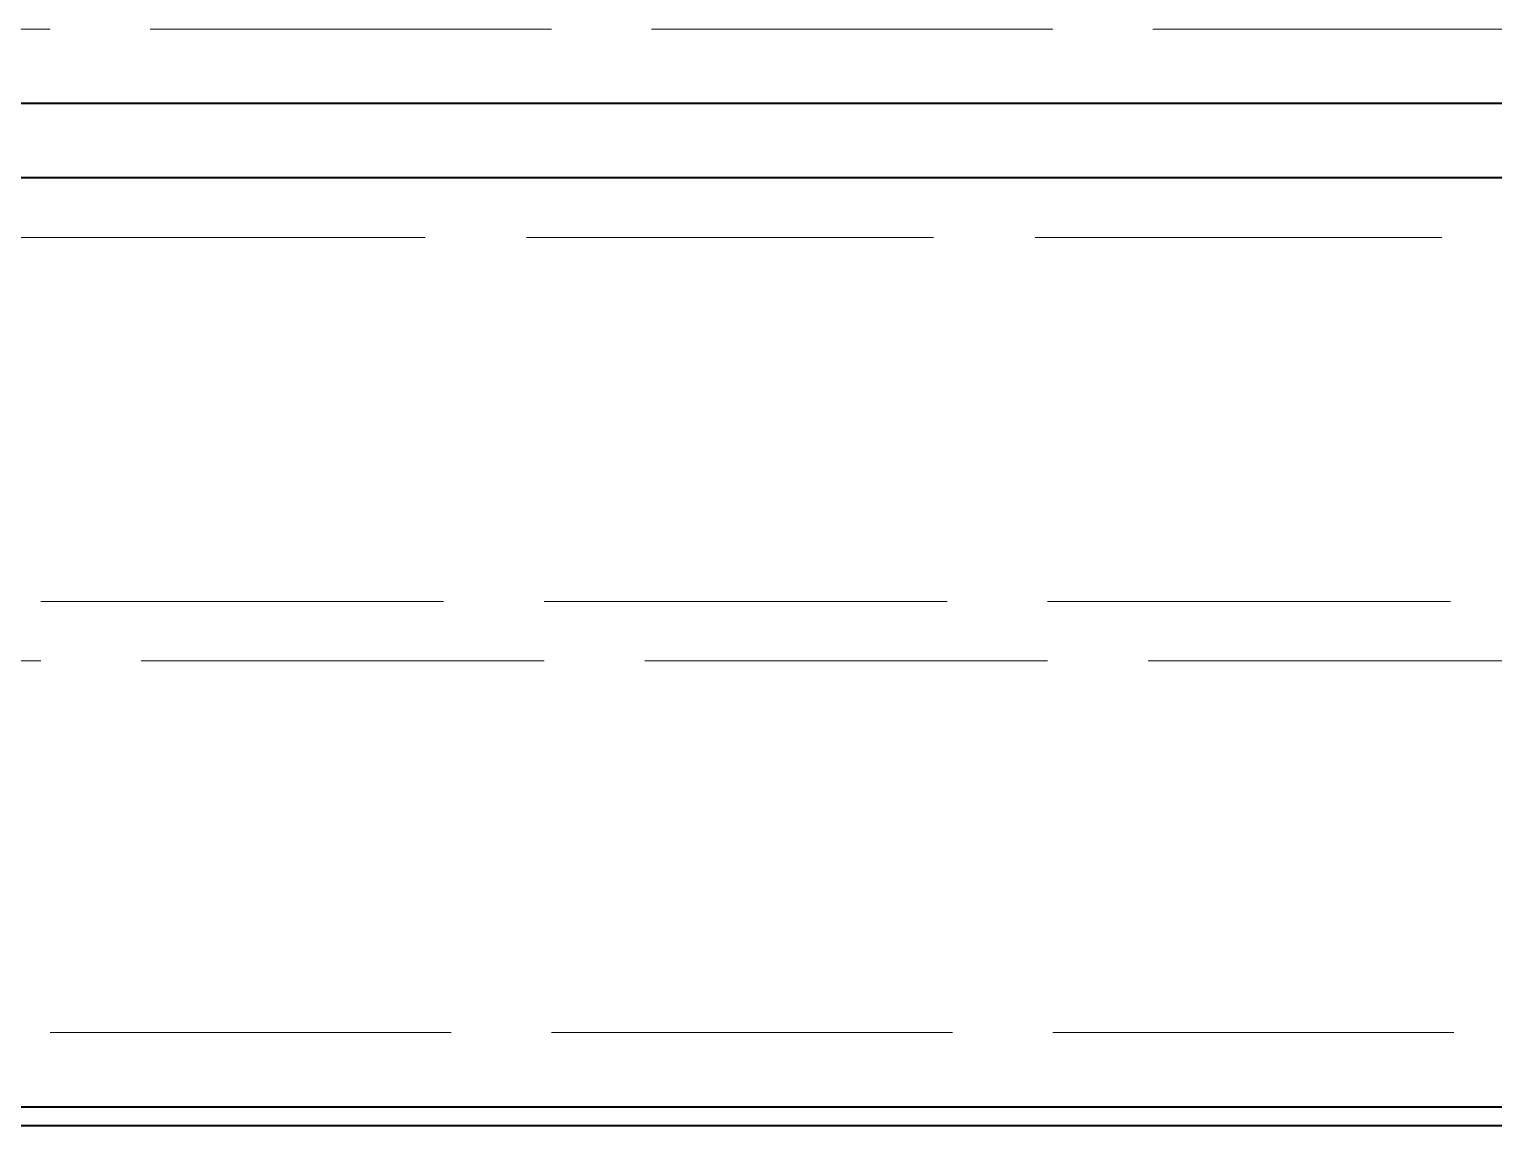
# Model space of a CAD drawing. Header units: millimetres. Extents: x 0 to 5945, y 0 to 4205.
# Drawn here: x 1782.63 to 1822.02, y 2112.45 to 2141.96 of the extents above; entities that cross this region are included whole.
import ezdxf

# ---------------------------------------------------------------- set-up
doc = ezdxf.new("R2010")
doc.units = ezdxf.units.MM
doc.header["$LTSCALE"] = 5
doc.linetypes.add('DASHED', pattern=[0.2067, 0.1654, -0.0413])
doc.layers.add('가려진 것(ISO)', color=2, linetype='DASHED', lineweight=18)
doc.layers.add('가시적인 것(ISO)', color=3, linetype='Continuous', lineweight=40)

msp = doc.modelspace()

# ---------------------------------------------------------------- linework, layer by layer
at = {"layer": '가려진 것(ISO)', "ltscale": 13.050004}
for p, q in [((2106.876, 2141.957), (1580.876, 2141.957)), ((1580.876, 2114.957), (2106.876, 2114.957))]:
    msp.add_line(p, q, dxfattribs=at)
at = {"layer": '가려진 것(ISO)', "ltscale": 13.234077}
msp.add_line((1631.876, 2136.357), (2055.876, 2136.357), dxfattribs=at)
at = {"layer": '가려진 것(ISO)', "ltscale": 13.103877}
for p, q in [((1606.876, 2126.557), (2080.876, 2126.557)), ((2080.876, 2124.957), (1606.876, 2124.957))]:
    msp.add_line(p, q, dxfattribs=at)
at = {"layer": '가려진 것(ISO)', "ltscale": 0.003709}
for p, q in [((1783.387, 2112.457), (1783.387, 2112.447)), ((1783.532, 2112.457), (1783.532, 2112.447)), ((1783.581, 2112.457), (1783.581, 2112.447)), ((1783.661, 2112.457), (1783.661, 2112.447)), ((1783.667, 2112.457), (1783.667, 2112.447)), ((1783.721, 2112.457), (1783.721, 2112.447)), ((1783.796, 2112.457), (1783.796, 2112.447)), ((1783.837, 2112.457), (1783.837, 2112.447)), ((1783.848, 2112.457), (1783.848, 2112.447)), ((1783.85, 2112.457), (1783.85, 2112.447)), ((1783.907, 2112.457), (1783.907, 2112.447)), ((1784.063, 2112.457), (1784.063, 2112.447)), ((1784.099, 2112.457), (1784.099, 2112.447)), ((1784.332, 2112.457), (1784.332, 2112.447)), ((1784.347, 2112.457), (1784.347, 2112.447)), ((1784.451, 2112.457), (1784.451, 2112.447)), ((1784.469, 2112.457), (1784.469, 2112.447)), ((1784.49, 2112.457), (1784.49, 2112.447)), ((1784.627, 2112.457), (1784.627, 2112.447)), ((1784.85, 2112.457), (1784.85, 2112.447)), ((1784.852, 2112.457), (1784.852, 2112.447)), ((1784.865, 2112.457), (1784.865, 2112.447)), ((1785.031, 2112.457), (1785.031, 2112.447)), ((1785.095, 2112.457), (1785.095, 2112.447)), ((1785.098, 2112.457), (1785.098, 2112.447)), ((1785.103, 2112.457), (1785.103, 2112.447)), ((1785.137, 2112.457), (1785.137, 2112.447)), ((1785.217, 2112.457), (1785.217, 2112.447)), ((1785.222, 2112.457), (1785.222, 2112.447)), ((1785.274, 2112.457), (1785.274, 2112.447)), ((1785.277, 2112.457), (1785.277, 2112.447)), ((1785.359, 2112.457), (1785.359, 2112.447)), ((1785.403, 2112.457), (1785.403, 2112.447)), ((1785.406, 2112.457), (1785.406, 2112.447)), ((1785.551, 2112.457), (1785.551, 2112.447)), ((1785.556, 2112.457), (1785.556, 2112.447)), ((1786.017, 2112.457), (1786.017, 2112.447)), ((1786.133, 2112.457), (1786.133, 2112.447)), ((1786.146, 2112.457), (1786.146, 2112.447)), ((1786.206, 2112.457), (1786.206, 2112.447)), ((1786.276, 2112.457), (1786.276, 2112.447)), ((1786.281, 2112.457), (1786.281, 2112.447)), ((1786.322, 2112.457), (1786.322, 2112.447)), ((1786.328, 2112.457), (1786.328, 2112.447)), ((1786.335, 2112.457), (1786.335, 2112.447)), ((1786.408, 2112.457), (1786.408, 2112.447)), ((1786.41, 2112.457), (1786.41, 2112.447)), ((1786.462, 2112.457), (1786.462, 2112.447)), ((1786.465, 2112.457), (1786.465, 2112.447)), ((1786.584, 2112.457), (1786.584, 2112.447)), ((1786.654, 2112.457), (1786.654, 2112.447)), ((1786.677, 2112.457), (1786.677, 2112.447)), ((1786.713, 2112.457), (1786.713, 2112.447)), ((1786.806, 2112.457), (1786.806, 2112.447)), ((1786.946, 2112.457), (1786.946, 2112.447)), ((1786.962, 2112.457), (1786.962, 2112.447)), ((1787.008, 2112.457), (1787.008, 2112.447)), ((1787.078, 2112.457), (1787.078, 2112.447)), ((1787.089, 2112.457), (1787.089, 2112.447)), ((1787.197, 2112.457), (1787.197, 2112.447)), ((1787.215, 2112.457), (1787.215, 2112.447)), ((1787.236, 2112.457), (1787.236, 2112.447)), ((1787.324, 2112.457), (1787.324, 2112.447)), ((1787.34, 2112.457), (1787.34, 2112.447)), ((1787.345, 2112.457), (1787.345, 2112.447)), ((1787.363, 2112.457), (1787.363, 2112.447)), ((1787.371, 2112.457), (1787.371, 2112.447)), ((1787.451, 2112.457), (1787.451, 2112.447)), ((1787.466, 2112.457), (1787.466, 2112.447)), ((1787.479, 2112.457), (1787.479, 2112.447)), ((1787.487, 2112.457), (1787.487, 2112.447)), ((1787.573, 2112.457), (1787.573, 2112.447)), ((1787.586, 2112.457), (1787.586, 2112.447)), ((1787.63, 2112.457), (1787.63, 2112.447)), ((1787.712, 2112.457), (1787.712, 2112.447)), ((1787.715, 2112.457), (1787.715, 2112.447)), ((1787.751, 2112.457), (1787.751, 2112.447)), ((1787.762, 2112.457), (1787.762, 2112.447)), ((1787.777, 2112.457), (1787.777, 2112.447)), ((1787.785, 2112.457), (1787.785, 2112.447)), ((1787.837, 2112.457), (1787.837, 2112.447)), ((1787.85, 2112.457), (1787.85, 2112.447)), ((1787.963, 2112.457), (1787.963, 2112.447)), ((1787.969, 2112.457), (1787.969, 2112.447)), ((1787.974, 2112.457), (1787.974, 2112.447)), ((1788.018, 2112.457), (1788.018, 2112.447)), ((1788.093, 2112.457), (1788.093, 2112.447)), ((1788.106, 2112.457), (1788.106, 2112.447)), ((1788.147, 2112.457), (1788.147, 2112.447)), ((1788.152, 2112.457), (1788.152, 2112.447)), ((1788.171, 2112.457), (1788.171, 2112.447)), ((1788.222, 2112.457), (1788.222, 2112.447)), ((1788.282, 2112.457), (1788.282, 2112.447)), ((1788.297, 2112.457), (1788.297, 2112.447)), ((1788.365, 2112.457), (1788.365, 2112.447)), ((1788.411, 2112.457), (1788.411, 2112.447)), ((1788.631, 2112.457), (1788.631, 2112.447)), ((1788.82, 2112.457), (1788.82, 2112.447)), ((1788.877, 2112.457), (1788.877, 2112.447)), ((1789.022, 2112.457), (1789.022, 2112.447)), ((1789.071, 2112.457), (1789.071, 2112.447)), ((1789.152, 2112.457), (1789.152, 2112.447)), ((1789.211, 2112.457), (1789.211, 2112.447)), ((1789.328, 2112.457), (1789.328, 2112.447)), ((1789.341, 2112.457), (1789.341, 2112.447)), ((1789.398, 2112.457), (1789.398, 2112.447)), ((1789.41, 2112.457), (1789.41, 2112.447)), ((1789.597, 2112.457), (1789.597, 2112.447)), ((1789.599, 2112.457), (1789.599, 2112.447)), ((1789.941, 2112.457), (1789.941, 2112.447)), ((1789.959, 2112.457), (1789.959, 2112.447)), ((1789.98, 2112.457), (1789.98, 2112.447)), ((1790.21, 2112.457), (1790.21, 2112.447)), ((1790.226, 2112.457), (1790.226, 2112.447)), ((1790.247, 2112.457), (1790.247, 2112.447)), ((1790.456, 2112.457), (1790.456, 2112.447)), ((1790.472, 2112.457), (1790.472, 2112.447)), ((1790.482, 2112.457), (1790.482, 2112.447)), ((1790.498, 2112.457), (1790.498, 2112.447)), ((1790.521, 2112.457), (1790.521, 2112.447)), ((1790.578, 2112.457), (1790.578, 2112.447)), ((1790.593, 2112.457), (1790.593, 2112.447)), ((1790.599, 2112.457), (1790.599, 2112.447)), ((1790.614, 2112.457), (1790.614, 2112.447)), ((1790.635, 2112.457), (1790.635, 2112.447)), ((1790.767, 2112.457), (1790.767, 2112.447)), ((1790.844, 2112.457), (1790.844, 2112.447)), ((1790.85, 2112.457), (1790.85, 2112.447)), ((1790.881, 2112.457), (1790.881, 2112.447)), ((1790.886, 2112.457), (1790.886, 2112.447)), ((1790.966, 2112.457), (1790.966, 2112.447)), ((1790.989, 2112.457), (1790.989, 2112.447)), ((1791.023, 2112.457), (1791.023, 2112.447)), ((1791.041, 2112.457), (1791.041, 2112.447)), ((1791.121, 2112.457), (1791.121, 2112.447)), ((1791.124, 2112.457), (1791.124, 2112.447)), ((1791.155, 2112.457), (1791.155, 2112.447)), ((1791.178, 2112.457), (1791.178, 2112.447)), ((1791.251, 2112.457), (1791.251, 2112.447)), ((1791.305, 2112.457), (1791.305, 2112.447)), ((1791.362, 2112.457), (1791.362, 2112.447)), ((1791.52, 2112.457), (1791.52, 2112.447)), ((1791.556, 2112.457), (1791.556, 2112.447)), ((1791.595, 2112.457), (1791.595, 2112.447)), ((1791.637, 2112.457), (1791.637, 2112.447)), ((1791.769, 2112.457), (1791.769, 2112.447)), ((1791.771, 2112.457), (1791.771, 2112.447)), ((1791.789, 2112.457), (1791.789, 2112.447)), ((1791.813, 2112.457), (1791.813, 2112.447)), ((1791.823, 2112.457), (1791.823, 2112.447)), ((1791.882, 2112.457), (1791.882, 2112.447)), ((1791.898, 2112.457), (1791.898, 2112.447)), ((1791.908, 2112.457), (1791.908, 2112.447)), ((1791.911, 2112.457), (1791.911, 2112.447)), ((1791.932, 2112.457), (1791.932, 2112.447)), ((1791.937, 2112.457), (1791.937, 2112.447)), ((1791.939, 2112.457), (1791.939, 2112.447)), ((1791.947, 2112.457), (1791.947, 2112.447)), ((1791.958, 2112.457), (1791.958, 2112.447)), ((1792.025, 2112.457), (1792.025, 2112.447)), ((1792.074, 2112.457), (1792.074, 2112.447)), ((1792.087, 2112.457), (1792.087, 2112.447)), ((1792.118, 2112.457), (1792.118, 2112.447)), ((1792.172, 2112.457), (1792.172, 2112.447)), ((1792.183, 2112.457), (1792.183, 2112.447)), ((1792.196, 2112.457), (1792.196, 2112.447)), ((1792.214, 2112.457), (1792.214, 2112.447)), ((1792.31, 2112.457), (1792.31, 2112.447)), ((1792.317, 2112.457), (1792.317, 2112.447)), ((1792.322, 2112.457), (1792.322, 2112.447)), ((1792.328, 2112.457), (1792.328, 2112.447)), ((1792.33, 2112.457), (1792.33, 2112.447)), ((1792.426, 2112.457), (1792.426, 2112.447)), ((1792.444, 2112.457), (1792.444, 2112.447)), ((1792.465, 2112.457), (1792.465, 2112.447)), ((1792.483, 2112.457), (1792.483, 2112.447)), ((1792.488, 2112.457), (1792.488, 2112.447)), ((1792.558, 2112.457), (1792.558, 2112.447)), ((1792.594, 2112.457), (1792.594, 2112.447)), ((1792.618, 2112.457), (1792.618, 2112.447)), ((1792.812, 2112.457), (1792.812, 2112.447)), ((1792.817, 2112.457), (1792.817, 2112.447)), ((1792.825, 2112.457), (1792.825, 2112.447)), ((1792.827, 2112.457), (1792.827, 2112.447)), ((1792.838, 2112.457), (1792.838, 2112.447)), ((1792.845, 2112.457), (1792.845, 2112.447)), ((1792.861, 2112.457), (1792.861, 2112.447)), ((1792.863, 2112.457), (1792.863, 2112.447)), ((1792.936, 2112.457), (1792.936, 2112.447)), ((1792.959, 2112.457), (1792.959, 2112.447)), ((1792.99, 2112.457), (1792.99, 2112.447)), ((1793.003, 2112.457), (1793.003, 2112.447)), ((1793.006, 2112.457), (1793.006, 2112.447)), ((1793.037, 2112.457), (1793.037, 2112.447)), ((1793.073, 2112.457), (1793.073, 2112.447)), ((1793.078, 2112.457), (1793.078, 2112.447)), ((1793.109, 2112.457), (1793.109, 2112.447)), ((1793.125, 2112.457), (1793.125, 2112.447)), ((1793.148, 2112.457), (1793.148, 2112.447)), ((1793.195, 2112.457), (1793.195, 2112.447)), ((1793.205, 2112.457), (1793.205, 2112.447)), ((1793.21, 2112.457), (1793.21, 2112.447)), ((1793.236, 2112.457), (1793.236, 2112.447)), ((1793.322, 2112.457), (1793.322, 2112.447)), ((1793.329, 2112.457), (1793.329, 2112.447)), ((1793.335, 2112.457), (1793.335, 2112.447)), ((1793.379, 2112.457), (1793.379, 2112.447)), ((1793.511, 2112.457), (1793.511, 2112.447)), ((1793.524, 2112.457), (1793.524, 2112.447)), ((1793.526, 2112.457), (1793.526, 2112.447)), ((1793.552, 2112.457), (1793.552, 2112.447)), ((1793.64, 2112.457), (1793.64, 2112.447)), ((1793.78, 2112.457), (1793.78, 2112.447)), ((1793.85, 2112.457), (1793.85, 2112.447)), ((1793.995, 2112.457), (1793.995, 2112.447)), ((1794.121, 2112.457), (1794.121, 2112.447)), ((1794.127, 2112.457), (1794.127, 2112.447)), ((1794.184, 2112.457), (1794.184, 2112.447)), ((1794.256, 2112.457), (1794.256, 2112.447)), ((1794.31, 2112.457), (1794.31, 2112.447)), ((1794.38, 2112.457), (1794.38, 2112.447)), ((1794.386, 2112.457), (1794.386, 2112.447)), ((1794.393, 2112.457), (1794.393, 2112.447)), ((1794.398, 2112.457), (1794.398, 2112.447)), ((1794.411, 2112.457), (1794.411, 2112.447)), ((1794.427, 2112.457), (1794.427, 2112.447)), ((1794.432, 2112.457), (1794.432, 2112.447)), ((1794.437, 2112.457), (1794.437, 2112.447)), ((1794.512, 2112.457), (1794.512, 2112.447)), ((1794.515, 2112.457), (1794.515, 2112.447)), ((1794.569, 2112.457), (1794.569, 2112.447)), ((1794.647, 2112.457), (1794.647, 2112.447)), ((1794.652, 2112.457), (1794.652, 2112.447)), ((1794.688, 2112.457), (1794.688, 2112.447)), ((1794.701, 2112.457), (1794.701, 2112.447)), ((1794.792, 2112.457), (1794.792, 2112.447)), ((1794.8, 2112.457), (1794.8, 2112.447)), ((1794.807, 2112.457), (1794.807, 2112.447)), ((1794.836, 2112.457), (1794.836, 2112.447)), ((1794.921, 2112.457), (1794.921, 2112.447)), ((1794.937, 2112.457), (1794.937, 2112.447)), ((1794.973, 2112.457), (1794.973, 2112.447)), ((1795.046, 2112.457), (1795.046, 2112.447)), ((1795.059, 2112.457), (1795.059, 2112.447)), ((1795.066, 2112.457), (1795.066, 2112.447)), ((1795.291, 2112.457), (1795.291, 2112.447)), ((1795.302, 2112.457), (1795.302, 2112.447)), ((1795.346, 2112.457), (1795.346, 2112.447)), ((1795.436, 2112.457), (1795.436, 2112.447)), ((1795.442, 2112.457), (1795.442, 2112.447)), ((1795.455, 2112.457), (1795.455, 2112.447)), ((1795.467, 2112.457), (1795.467, 2112.447)), ((1795.48, 2112.457), (1795.48, 2112.447)), ((1795.493, 2112.457), (1795.493, 2112.447)), ((1795.504, 2112.457), (1795.504, 2112.447)), ((1795.556, 2112.457), (1795.556, 2112.447)), ((1795.574, 2112.457), (1795.574, 2112.447)), ((1795.584, 2112.457), (1795.584, 2112.447)), ((1795.682, 2112.457), (1795.682, 2112.447)), ((1795.688, 2112.457), (1795.688, 2112.447)), ((1795.726, 2112.457), (1795.726, 2112.447)), ((1795.737, 2112.457), (1795.737, 2112.447)), ((1795.812, 2112.457), (1795.812, 2112.447)), ((1795.835, 2112.457), (1795.835, 2112.447)), ((1795.871, 2112.457), (1795.871, 2112.447)), ((1795.946, 2112.457), (1795.946, 2112.447)), ((1795.949, 2112.457), (1795.949, 2112.447)), ((1795.983, 2112.457), (1795.983, 2112.447)), ((1795.993, 2112.457), (1795.993, 2112.447)), ((1795.996, 2112.457), (1795.996, 2112.447)), ((1796.024, 2112.457), (1796.024, 2112.447)), ((1796.068, 2112.457), (1796.068, 2112.447)), ((1796.081, 2112.457), (1796.081, 2112.447)), ((1796.089, 2112.457), (1796.089, 2112.447)), ((1796.125, 2112.457), (1796.125, 2112.447)), ((1796.146, 2112.457), (1796.146, 2112.447)), ((1796.223, 2112.457), (1796.223, 2112.447)), ((1796.257, 2112.457), (1796.257, 2112.447)), ((1796.278, 2112.457), (1796.278, 2112.447)), ((1796.28, 2112.457), (1796.28, 2112.447)), ((1796.329, 2112.457), (1796.329, 2112.447)), ((1796.35, 2112.457), (1796.35, 2112.447)), ((1796.405, 2112.457), (1796.405, 2112.447)), ((1796.534, 2112.457), (1796.534, 2112.447)), ((1796.619, 2112.457), (1796.619, 2112.447)), ((1796.656, 2112.457), (1796.656, 2112.447)), ((1796.697, 2112.457), (1796.697, 2112.447)), ((1796.738, 2112.457), (1796.738, 2112.447)), ((1796.87, 2112.457), (1796.87, 2112.447)), ((1796.873, 2112.457), (1796.873, 2112.447)), ((1796.889, 2112.457), (1796.889, 2112.447)), ((1796.904, 2112.457), (1796.904, 2112.447)), ((1796.907, 2112.457), (1796.907, 2112.447)), ((1796.925, 2112.457), (1796.925, 2112.447)), ((1796.997, 2112.457), (1796.997, 2112.447)), ((1797.01, 2112.457), (1797.01, 2112.447)), ((1797.013, 2112.457), (1797.013, 2112.447)), ((1797.023, 2112.457), (1797.023, 2112.447)), ((1797.039, 2112.457), (1797.039, 2112.447)), ((1797.041, 2112.457), (1797.041, 2112.447)), ((1797.049, 2112.457), (1797.049, 2112.447)), ((1797.059, 2112.457), (1797.059, 2112.447)), ((1797.127, 2112.457), (1797.127, 2112.447)), ((1797.176, 2112.457), (1797.176, 2112.447)), ((1797.186, 2112.457), (1797.186, 2112.447)), ((1797.269, 2112.457), (1797.269, 2112.447)), ((1797.274, 2112.457), (1797.274, 2112.447)), ((1797.298, 2112.457), (1797.298, 2112.447)), ((1797.31, 2112.457), (1797.31, 2112.447)), ((1797.316, 2112.457), (1797.316, 2112.447)), ((1797.386, 2112.457), (1797.386, 2112.447)), ((1797.391, 2112.457), (1797.391, 2112.447)), ((1797.409, 2112.457), (1797.409, 2112.447)), ((1797.411, 2112.457), (1797.411, 2112.447)), ((1797.419, 2112.457), (1797.419, 2112.447)), ((1797.422, 2112.457), (1797.422, 2112.447)), ((1797.424, 2112.457), (1797.424, 2112.447)), ((1797.448, 2112.457), (1797.448, 2112.447)), ((1797.58, 2112.457), (1797.58, 2112.447)), ((1797.655, 2112.457), (1797.655, 2112.447)), ((1797.657, 2112.457), (1797.657, 2112.447)), ((1797.694, 2112.457), (1797.694, 2112.447)), ((1797.779, 2112.457), (1797.779, 2112.447)), ((1797.836, 2112.457), (1797.836, 2112.447)), ((1797.906, 2112.457), (1797.906, 2112.447)), ((1797.916, 2112.457), (1797.916, 2112.447)), ((1797.919, 2112.457), (1797.919, 2112.447)), ((1797.927, 2112.457), (1797.927, 2112.447)), ((1797.929, 2112.457), (1797.929, 2112.447)), ((1797.932, 2112.457), (1797.932, 2112.447)), ((1797.939, 2112.457), (1797.939, 2112.447)), ((1797.947, 2112.457), (1797.947, 2112.447)), ((1797.96, 2112.457), (1797.96, 2112.447)), ((1797.963, 2112.457), (1797.963, 2112.447)), ((1798.014, 2112.457), (1798.014, 2112.447)), ((1798.092, 2112.457), (1798.092, 2112.447)), ((1798.095, 2112.457), (1798.095, 2112.447)), ((1798.113, 2112.457), (1798.113, 2112.447)), ((1798.175, 2112.457), (1798.175, 2112.447)), ((1798.211, 2112.457), (1798.211, 2112.447)), ((1798.228, 2112.457), (1798.228, 2112.447)), ((1798.288, 2112.457), (1798.288, 2112.447)), ((1798.297, 2112.457), (1798.297, 2112.447)), ((1798.307, 2112.457), (1798.307, 2112.447)), ((1798.312, 2112.457), (1798.312, 2112.447)), ((1798.338, 2112.457), (1798.338, 2112.447)), ((1798.424, 2112.457), (1798.424, 2112.447)), ((1798.449, 2112.457), (1798.449, 2112.447)), ((1798.472, 2112.457), (1798.472, 2112.447)), ((1798.48, 2112.457), (1798.48, 2112.447)), ((1798.486, 2112.457), (1798.486, 2112.447)), ((1798.581, 2112.457), (1798.581, 2112.447)), ((1798.612, 2112.457), (1798.612, 2112.447)), ((1798.638, 2112.457), (1798.638, 2112.447)), ((1798.654, 2112.457), (1798.654, 2112.447)), ((1798.708, 2112.457), (1798.708, 2112.447)), ((1798.742, 2112.457), (1798.742, 2112.447)), ((1798.765, 2112.457), (1798.765, 2112.447)), ((1798.853, 2112.457), (1798.853, 2112.447)), ((1798.882, 2112.457), (1798.882, 2112.447)), ((1798.897, 2112.457), (1798.897, 2112.447)), ((1798.965, 2112.457), (1798.965, 2112.447)), ((1799.017, 2112.457), (1799.017, 2112.447)), ((1799.153, 2112.457), (1799.153, 2112.447)), ((1799.254, 2112.457), (1799.254, 2112.447)), ((1799.261, 2112.457), (1799.261, 2112.447)), ((1799.262, 2112.457), (1799.262, 2112.447)), ((1799.358, 2112.457), (1799.358, 2112.447)), ((1799.402, 2112.457), (1799.402, 2112.447)), ((1799.485, 2112.457), (1799.485, 2112.447)), ((1799.513, 2112.457), (1799.513, 2112.447)), ((1799.521, 2112.457), (1799.521, 2112.447)), ((1799.531, 2112.457), (1799.531, 2112.447)), ((1799.547, 2112.457), (1799.547, 2112.447)), ((1799.582, 2112.457), (1799.582, 2112.447)), ((1799.608, 2112.457), (1799.608, 2112.447)), ((1799.632, 2112.457), (1799.632, 2112.447)), ((1799.674, 2112.457), (1799.674, 2112.447)), ((1799.891, 2112.457), (1799.891, 2112.447)), ((1799.922, 2112.457), (1799.922, 2112.447)), ((1799.93, 2112.457), (1799.93, 2112.447)), ((1800.01, 2112.457), (1800.01, 2112.447)), ((1800.129, 2112.457), (1800.129, 2112.447)), ((1800.137, 2112.457), (1800.137, 2112.447)), ((1800.191, 2112.457), (1800.191, 2112.447)), ((1800.263, 2112.457), (1800.263, 2112.447)), ((1800.326, 2112.457), (1800.326, 2112.447)), ((1800.331, 2112.457), (1800.331, 2112.447)), ((1800.533, 2112.457), (1800.533, 2112.447)), ((1800.554, 2112.457), (1800.554, 2112.447)), ((1800.572, 2112.457), (1800.572, 2112.447)), ((1800.58, 2112.457), (1800.58, 2112.447)), ((1800.741, 2112.457), (1800.741, 2112.447)), ((1800.925, 2112.457), (1800.925, 2112.447)), ((1800.985, 2112.457), (1800.985, 2112.447)), ((1801.046, 2112.457), (1801.046, 2112.447)), ((1801.064, 2112.457), (1801.064, 2112.447)), ((1801.069, 2112.457), (1801.069, 2112.447)), ((1801.16, 2112.457), (1801.16, 2112.447)), ((1801.191, 2112.457), (1801.191, 2112.447)), ((1801.219, 2112.457), (1801.219, 2112.447)), ((1801.235, 2112.457), (1801.235, 2112.447)), ((1801.253, 2112.457), (1801.253, 2112.447)), ((1801.431, 2112.457), (1801.431, 2112.447)), ((1801.463, 2112.457), (1801.463, 2112.447)), ((1801.574, 2112.457), (1801.574, 2112.447)), ((1801.62, 2112.457), (1801.62, 2112.447)), ((1801.846, 2112.457), (1801.846, 2112.447)), ((1801.921, 2112.457), (1801.921, 2112.447)), ((1801.985, 2112.457), (1801.985, 2112.447)), ((1802.034, 2112.457), (1802.034, 2112.447)), ((1802.104, 2112.457), (1802.104, 2112.447)), ((1802.172, 2112.457), (1802.172, 2112.447)), ((1802.187, 2112.457), (1802.187, 2112.447)), ((1802.239, 2112.457), (1802.239, 2112.447)), ((1802.293, 2112.457), (1802.293, 2112.447)), ((1802.368, 2112.457), (1802.368, 2112.447)), ((1802.42, 2112.457), (1802.42, 2112.447)), ((1802.502, 2112.457), (1802.502, 2112.447)), ((1802.593, 2112.457), (1802.593, 2112.447)), ((1802.619, 2112.457), (1802.619, 2112.447)), ((1802.635, 2112.457), (1802.635, 2112.447)), ((1802.671, 2112.457), (1802.671, 2112.447)), ((1802.808, 2112.457), (1802.808, 2112.447)), ((1802.811, 2112.457), (1802.811, 2112.447)), ((1802.904, 2112.457), (1802.904, 2112.447)), ((1802.92, 2112.457), (1802.92, 2112.447)), ((1803.294, 2112.457), (1803.294, 2112.447)), ((1803.318, 2112.457), (1803.318, 2112.447)), ((1803.345, 2112.457), (1803.345, 2112.447)), ((1803.398, 2112.457), (1803.398, 2112.447)), ((1803.424, 2112.457), (1803.424, 2112.447)), ((1803.437, 2112.457), (1803.437, 2112.447)), ((1803.642, 2112.457), (1803.642, 2112.447)), ((1803.67, 2112.457), (1803.67, 2112.447)), ((1803.709, 2112.457), (1803.709, 2112.447)), ((1803.795, 2112.457), (1803.795, 2112.447)), ((1803.808, 2112.457), (1803.808, 2112.447)), ((1803.823, 2112.457), (1803.823, 2112.447)), ((1803.932, 2112.457), (1803.932, 2112.447)), ((1803.976, 2112.457), (1803.976, 2112.447)), ((1804.043, 2112.457), (1804.043, 2112.447)), ((1804.053, 2112.457), (1804.053, 2112.447)), ((1804.095, 2112.457), (1804.095, 2112.447)), ((1804.129, 2112.457), (1804.129, 2112.447)), ((1804.137, 2112.457), (1804.137, 2112.447)), ((1804.175, 2112.457), (1804.175, 2112.447)), ((1804.232, 2112.457), (1804.232, 2112.447)), ((1804.364, 2112.457), (1804.364, 2112.447)), ((1804.467, 2112.457), (1804.467, 2112.447)), ((1804.695, 2112.457), (1804.695, 2112.447)), ((1804.715, 2112.457), (1804.715, 2112.447)), ((1804.897, 2112.457), (1804.897, 2112.447)), ((1804.932, 2112.457), (1804.932, 2112.447)), ((1805.176, 2112.457), (1805.176, 2112.447)), ((1805.63, 2112.457), (1805.63, 2112.447)), ((1805.65, 2112.457), (1805.65, 2112.447)), ((1805.707, 2112.457), (1805.707, 2112.447)), ((1805.726, 2112.457), (1805.726, 2112.447)), ((1805.819, 2112.457), (1805.819, 2112.447)), ((1805.894, 2112.457), (1805.894, 2112.447)), ((1806.249, 2112.457), (1806.249, 2112.447)), ((1806.302, 2112.457), (1806.302, 2112.447)), ((1806.476, 2112.457), (1806.476, 2112.447)), ((1806.543, 2112.457), (1806.543, 2112.447)), ((1806.551, 2112.457), (1806.551, 2112.447)), ((1806.653, 2112.457), (1806.653, 2112.447)), ((1806.656, 2112.457), (1806.656, 2112.447)), ((1806.69, 2112.457), (1806.69, 2112.447)), ((1806.693, 2112.457), (1806.693, 2112.447)), ((1806.703, 2112.457), (1806.703, 2112.447)), ((1806.753, 2112.457), (1806.753, 2112.447)), ((1806.867, 2112.457), (1806.867, 2112.447)), ((1806.994, 2112.457), (1806.994, 2112.447)), ((1807.024, 2112.457), (1807.024, 2112.447)), ((1807.171, 2112.457), (1807.171, 2112.447)), ((1807.181, 2112.457), (1807.181, 2112.447)), ((1807.188, 2112.457), (1807.188, 2112.447)), ((1807.826, 2112.457), (1807.826, 2112.447)), ((1807.829, 2112.457), (1807.829, 2112.447)), ((1807.836, 2112.457), (1807.836, 2112.447)), ((1807.839, 2112.457), (1807.839, 2112.447)), ((1807.853, 2112.457), (1807.853, 2112.447)), ((1807.863, 2112.457), (1807.863, 2112.447)), ((1808.016, 2112.457), (1808.016, 2112.447)), ((1808.073, 2112.457), (1808.073, 2112.447)), ((1808.157, 2112.457), (1808.157, 2112.447)), ((1808.204, 2112.457), (1808.204, 2112.447)), ((1808.314, 2112.457), (1808.314, 2112.447)), ((1808.327, 2112.457), (1808.327, 2112.447)), ((1808.334, 2112.457), (1808.334, 2112.447)), ((1808.367, 2112.457), (1808.367, 2112.447)), ((1808.478, 2112.457), (1808.478, 2112.447)), ((1808.551, 2112.457), (1808.551, 2112.447)), ((1808.722, 2112.457), (1808.722, 2112.447)), ((1808.775, 2112.457), (1808.775, 2112.447)), ((1809.363, 2112.457), (1809.363, 2112.447)), ((1809.534, 2112.457), (1809.534, 2112.447)), ((1809.607, 2112.457), (1809.607, 2112.447)), ((1809.771, 2112.457), (1809.771, 2112.447)), ((1809.885, 2112.457), (1809.885, 2112.447)), ((1809.921, 2112.457), (1809.921, 2112.447)), ((1810.403, 2112.457), (1810.403, 2112.447)), ((1810.413, 2112.457), (1810.413, 2112.447)), ((1810.488, 2112.457), (1810.488, 2112.447)), ((1810.588, 2112.457), (1810.588, 2112.447)), ((1810.737, 2112.457), (1810.737, 2112.447)), ((1810.747, 2112.457), (1810.747, 2112.447)), ((1811.225, 2112.457), (1811.225, 2112.447)), ((1811.265, 2112.457), (1811.265, 2112.447)), ((1811.378, 2112.457), (1811.378, 2112.447)), ((1811.542, 2112.457), (1811.542, 2112.447)), ((1811.612, 2112.457), (1811.612, 2112.447)), ((1811.786, 2112.457), (1811.786, 2112.447)), ((1811.838, 2112.457), (1811.838, 2112.447)), ((1813.036, 2112.457), (1813.036, 2112.447)), ((1813.076, 2112.457), (1813.076, 2112.447)), ((1813.286, 2112.457), (1813.286, 2112.447)), ((1813.304, 2112.457), (1813.304, 2112.447)), ((1813.32, 2112.457), (1813.32, 2112.447)), ((1813.617, 2112.457), (1813.617, 2112.447)), ((1813.708, 2112.457), (1813.708, 2112.447)), ((1814.322, 2112.457), (1814.322, 2112.447)), ((1814.409, 2112.457), (1814.409, 2112.447)), ((1814.433, 2112.457), (1814.433, 2112.447)), ((1814.459, 2112.457), (1814.459, 2112.447)), ((1815.115, 2112.457), (1815.115, 2112.447)), ((1815.158, 2112.457), (1815.158, 2112.447)), ((1815.161, 2112.457), (1815.161, 2112.447)), ((1815.251, 2112.457), (1815.251, 2112.447)), ((1815.582, 2112.457), (1815.582, 2112.447)), ((1815.763, 2112.457), (1815.763, 2112.447)), ((1815.83, 2112.457), (1815.83, 2112.447)), ((1816.013, 2112.457), (1816.013, 2112.447)), ((1816.327, 2112.457), (1816.327, 2112.447)), ((1816.344, 2112.457), (1816.344, 2112.447)), ((1816.435, 2112.457), (1816.435, 2112.447)), ((1816.765, 2112.457), (1816.765, 2112.447)), ((1816.973, 2112.457), (1816.973, 2112.447)), ((1817.009, 2112.457), (1817.009, 2112.447)), ((1817.136, 2112.457), (1817.136, 2112.447)), ((1817.16, 2112.457), (1817.16, 2112.447)), ((1817.186, 2112.457), (1817.186, 2112.447)), ((1817.885, 2112.457), (1817.885, 2112.447)), ((1817.978, 2112.457), (1817.978, 2112.447)), ((1818.137, 2112.457), (1818.137, 2112.447)), ((1818.299, 2112.457), (1818.299, 2112.447)), ((1818.309, 2112.457), (1818.309, 2112.447)), ((1818.319, 2112.457), (1818.319, 2112.447)), ((1818.412, 2112.457), (1818.412, 2112.447)), ((1818.526, 2112.457), (1818.526, 2112.447)), ((1818.557, 2112.457), (1818.557, 2112.447)), ((1818.617, 2112.457), (1818.617, 2112.447)), ((1818.627, 2112.457), (1818.627, 2112.447)), ((1818.67, 2112.457), (1818.67, 2112.447)), ((1818.774, 2112.457), (1818.774, 2112.447)), ((1818.847, 2112.457), (1818.847, 2112.447)), ((1819.018, 2112.457), (1819.018, 2112.447)), ((1819.325, 2112.457), (1819.325, 2112.447)), ((1819.355, 2112.457), (1819.355, 2112.447)), ((1819.499, 2112.457), (1819.499, 2112.447)), ((1819.569, 2112.457), (1819.569, 2112.447)), ((1819.666, 2112.457), (1819.666, 2112.447)), ((1819.733, 2112.457), (1819.733, 2112.447)), ((1820.01, 2112.457), (1820.01, 2112.447)), ((1820.057, 2112.457), (1820.057, 2112.447)), ((1820.08, 2112.457), (1820.08, 2112.447)), ((1820.141, 2112.457), (1820.141, 2112.447)), ((1820.152, 2112.457), (1820.152, 2112.447)), ((1820.358, 2112.457), (1820.358, 2112.447)), ((1820.378, 2112.457), (1820.378, 2112.447)), ((1820.385, 2112.457), (1820.385, 2112.447)), ((1821.03, 2112.457), (1821.03, 2112.447)), ((1821.046, 2112.457), (1821.046, 2112.447)), ((1821.263, 2112.457), (1821.263, 2112.447)), ((1821.339, 2112.457), (1821.339, 2112.447)), ((1821.347, 2112.457), (1821.347, 2112.447)), ((1821.397, 2112.457), (1821.397, 2112.447)), ((1821.507, 2112.457), (1821.507, 2112.447)), ((1821.674, 2112.457), (1821.674, 2112.447)), ((1821.685, 2112.457), (1821.685, 2112.447)), ((1821.695, 2112.457), (1821.695, 2112.447)), ((1821.741, 2112.457), (1821.741, 2112.447)), ((1821.758, 2112.457), (1821.758, 2112.447)), ((1821.939, 2112.457), (1821.939, 2112.447)), ((1821.992, 2112.457), (1821.992, 2112.447))]:
    msp.add_line(p, q, dxfattribs=at)
at = {"layer": '가시적인 것(ISO)'}
for p, q in [((2108.876, 2139.957), (1578.876, 2139.957)), ((2108.876, 2137.957), (1578.876, 2137.957)), ((1578.876, 2112.957), (2108.876, 2112.957)), ((1763.876, 2112.457), (1827.747, 2112.457)), ((1827.75, 2112.447), (1773.156, 2112.447))]:
    msp.add_line(p, q, dxfattribs=at)

doc.saveas('drawing.dxf')
